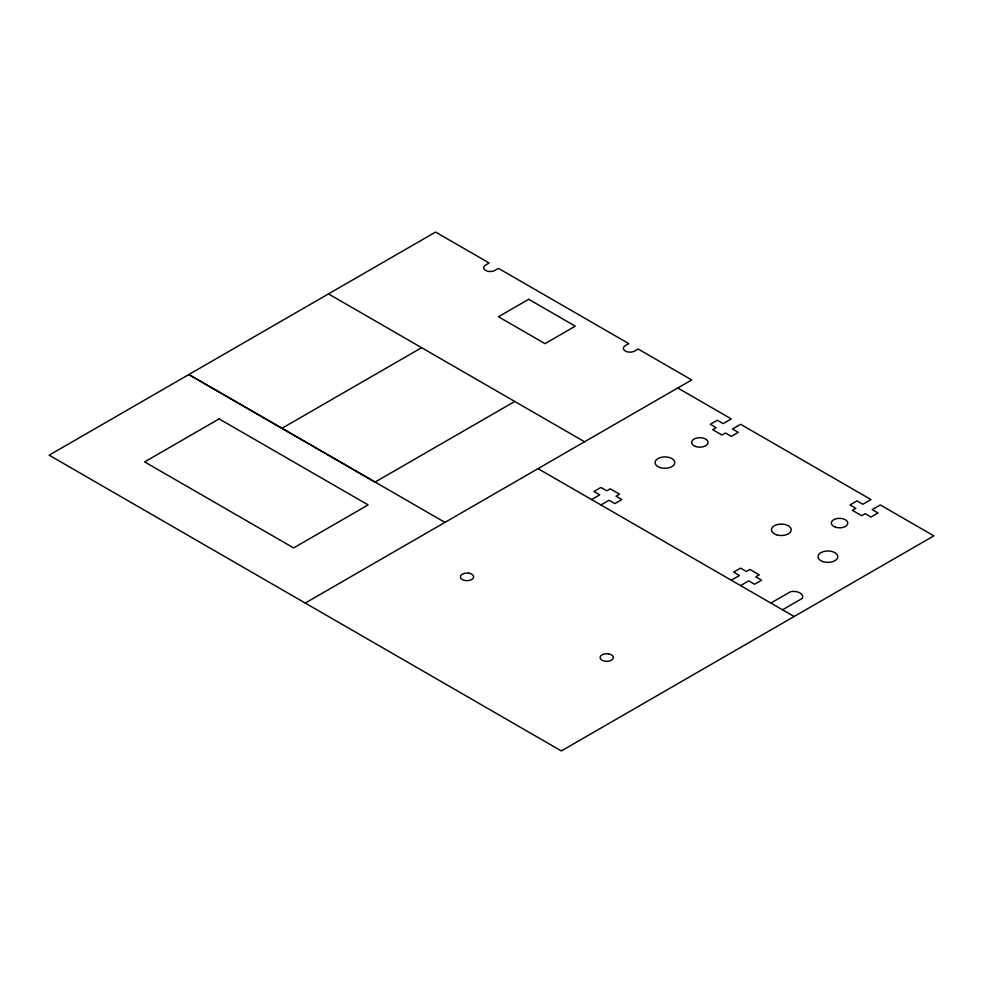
<?xml version="1.0" encoding="UTF-8"?>
<svg xmlns="http://www.w3.org/2000/svg" width="983" height="983" viewBox="0 0 983 983"><rect width="100%" height="100%" fill="white"/><g stroke="black" fill="none" stroke-linecap="round" stroke-linejoin="round"><path stroke-width="1.47" d="M281.924 428.33L421.633 347.687M514.76 401.445L375.064 482.1L188.797 374.572M305.209 603.071L691.688 379.929L638.139 349.014L634.649 351.029A6.586 3.797 0 0 1 629.992 352.147L628.284 352.012A6.586 3.797 0 0 1 623.627 349.334L623.406 348.351A6.586 3.797 0 0 1 625.335 345.66L628.825 343.645L498.442 268.359L494.879 270.423A6.586 3.797 0 0 1 490.198 271.492L488.502 271.345A6.586 3.797 0 0 1 483.906 268.617L483.71 267.634A6.586 3.797 0 0 1 485.713 264.968L489.129 262.989L435.58 232.074L49.15 455.178L561.33 750.926L933.85 535.858L880.301 504.943L872.154 509.636L877.966 513.003L870.987 517.033L865.163 513.679L861.673 515.694L852.359 510.312L855.849 508.297L850.037 504.943L857.016 500.9L862.841 504.267L870.987 499.561L740.604 424.287L732.458 428.993L738.27 432.348L731.291 436.378L725.466 433.024L721.977 435.039L712.663 429.657L716.152 427.642L710.34 424.287L717.32 420.257L723.144 423.612L731.291 418.905L677.742 387.99M591.594 499.561L599.741 494.854L593.916 491.5L600.908 487.457L606.72 490.824L610.222 488.809L619.536 494.179L616.034 496.194L621.858 499.561L614.879 503.591L609.055 500.236L600.908 504.943M731.291 580.216L739.437 575.51L733.613 572.143L740.604 568.113L746.429 571.479L749.918 569.464L759.232 574.834L755.73 576.849L761.555 580.216L754.575 584.246L748.751 580.892L740.604 585.585M770.869 603.071L790.664 591.643A9.326 5.382 0 0 1 799.978 592.982A9.326 5.382 0 0 1 802.3 598.364L782.517 609.792M328.482 293.905L584.59 441.772M538.045 468.645L794.153 616.513M188.847 374.523L444.955 522.378M219.111 418.881L144.612 461.899L293.622 547.924L368.121 504.906L219.111 418.881M528.719 299.287L498.442 316.759L545.012 343.645L575.276 326.159L528.719 299.287M468.731 573.175L467.023 573.052A6.586 3.797 0 0 0 460.437 576.849L460.671 577.832A6.586 3.797 0 0 0 465.328 580.523L467.023 580.658A6.586 3.797 0 0 0 473.609 576.849L473.388 575.866A6.586 3.797 0 0 0 468.731 573.175M608.428 653.83L606.72 653.707A6.586 3.797 0 0 0 600.146 657.504L600.367 658.487A6.586 3.797 0 0 0 605.024 661.178L606.72 661.313A6.586 3.797 0 0 0 613.306 657.504L613.085 656.521A6.586 3.797 0 0 0 608.428 653.83M695.522 446.466A8.233 4.755 0 0 0 708.079 442.571A8.233 4.755 0 0 0 695.964 438.246A8.233 4.755 0 0 0 695.522 446.466M835.439 527.195A8.233 4.755 0 0 0 847.788 523.079A8.233 4.755 0 0 0 835.439 518.963A8.233 4.755 0 0 0 835.439 527.195M822.98 561.625A9.879 5.701 0 0 0 837.786 556.685A9.879 5.701 0 0 0 822.98 551.746A9.879 5.701 0 0 0 822.98 561.625M776.41 534.74A9.879 5.701 0 0 0 791.229 529.8A9.879 5.701 0 0 0 776.41 524.861A9.879 5.701 0 0 0 776.41 534.74M659.998 467.527A9.879 5.701 0 0 0 674.805 462.6A9.879 5.701 0 0 0 659.998 457.66A9.879 5.701 0 0 0 659.998 467.527"/></g></svg>
